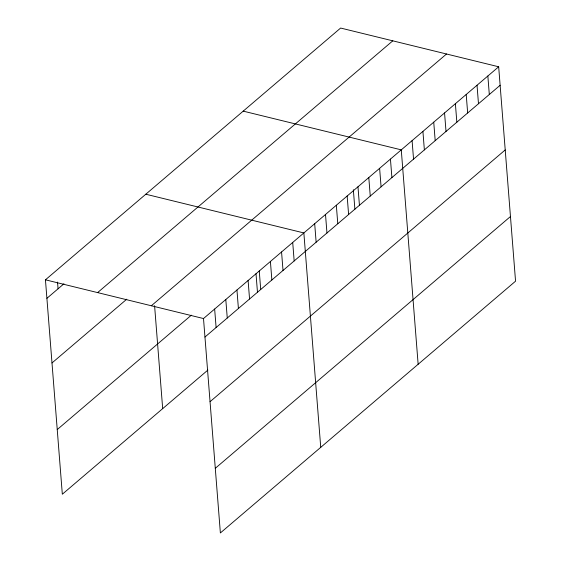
<?xml version="1.0" encoding="UTF-8"?>
<svg xmlns="http://www.w3.org/2000/svg" width="561" height="561" viewBox="0 0 561 561"><rect width="100%" height="100%" fill="white"/><g stroke="black" fill="none" stroke-linecap="round" stroke-linejoin="round"><path stroke-width="0.84" d="M207.886 370.071L62.327 494.22L45.448 279.82L340.625 28.05L498.673 66.78L515.552 281.18L220.375 532.95L203.503 318.543L498.673 66.78M46.907 298.319L63.961 283.775M97.607 292.597L392.784 40.827M51.991 362.967L126.772 299.188M151.344 305.766L446.521 53.996M57.236 429.572L191.336 315.191M204.954 337.049L500.132 85.279M210.045 401.697L505.223 149.927M215.291 468.302L510.461 216.532M243.215 111.134L401.269 149.857L418.141 364.264M145.811 194.218L303.859 232.941L320.738 447.348M45.448 279.82L203.503 318.543M487.853 76.008L489.311 94.507M477.032 85.237L478.484 103.743M466.205 94.472L467.664 112.971M455.385 103.701L456.843 122.207M444.557 112.936L446.016 131.435M433.737 122.165L435.196 140.671M422.917 131.4L424.368 149.899M412.09 140.629L413.548 159.128M390.442 159.093L391.901 177.592M379.622 168.321L381.08 186.827M368.801 177.556L370.253 196.055M357.974 186.785L359.433 205.291M353.346 189.716L354.889 209.281M347.154 196.02L348.612 214.519M336.327 205.249L337.785 223.748M325.506 214.477L326.965 232.983M314.686 223.713L316.138 242.212M292.709 242.457L294.167 260.956M281.559 251.966L283.017 270.465M270.409 261.475L271.861 279.981M259.259 270.991L260.711 289.49M256.005 273.649L257.478 292.365M248.102 280.5L249.561 298.999M236.952 290.009L238.411 308.515M225.803 299.525L227.261 318.024M214.653 309.034L216.111 327.533M154.584 305.675L162.683 408.625M57.531 282.078L58.056 288.81"/></g></svg>
